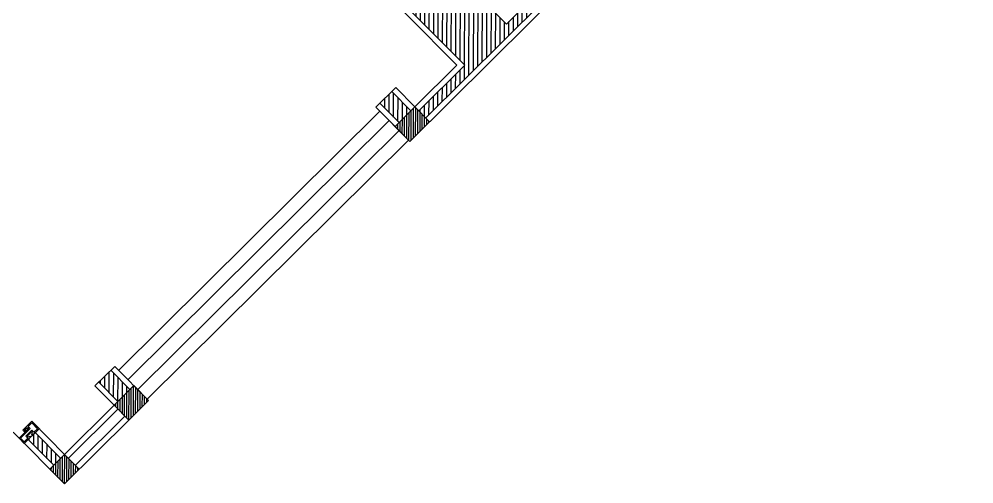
# Model space of a CAD drawing. Header units: millimetres. Extents: x -152054 to 94068, y -14280 to 91468.
# Drawn here: x -3114 to 1579, y 41921 to 44206 of the extents above; entities that cross this region are included whole.
import ezdxf

# ---------------------------------------------------------------- set-up
doc = ezdxf.new("R2010")
doc.units = ezdxf.units.MM
doc.layers.add('ALM', color=120, linetype='Continuous')
pattern_1 = [(89.776744, (64532.218, 69778.256), (-21.7559837, 0.084774), [])]

msp = doc.modelspace()

# ---------------------------------------------------------------- hatches: boundary and pattern name
at = {"transparency": 33554559}
h = msp.add_hatch(dxfattribs=at)
h.set_pattern_fill('ANSI31', color=1, scale=3.426165, angle=44.7767)
h.set_pattern_definition([(89.776744, (64532.218, 69778.256), (-10.8779918, 0.042387), [])])
h.paths.add_polyline_path([(-5453.2, 44648.8), (-5526.1, 44576.4), (-5453.7, 44503.4), (-5380.8, 44575.8)])
h.paths.add_polyline_path([(-4282.1, 45810.7), (-4209.7, 45737.8), (-4136.7, 45810.2), (-4209.1, 45883.1)])
h.paths.add_polyline_path([(-2892.7, 47044.5), (-2965.1, 47117.5), (-3038.1, 47045.1), (-2965.7, 46972.1)])
h.paths.add_polyline_path([(-1335.6, 48734.3), (-1408.6, 48661.9), (-1336.2, 48589), (-1263.2, 48661.4)])
h.paths.add_polyline_path([(-686.5, 48080.1), (-759.4, 48007.7), (-687, 47934.7), (-614.1, 48007.1)])
h.paths.add_polyline_path([(-406.8, 48357.6), (-479.8, 48285.2), (-407.4, 48212.3), (-334.4, 48284.7)])
h.paths.add_polyline_path([(1506.9, 46429), (1433.9, 46356.6), (1506.3, 46283.6), (1579.3, 46356)])
h.paths.add_polyline_path([(1076.4, 46001.8), (979.1, 45905.3), (1051.5, 45832.3), (1148.8, 45928.9)])
h.paths.add_polyline_path([(-329.9, 44461.6), (-232.6, 44558.2), (-305, 44631.1), (-402.3, 44534.6)])
h.paths.add_polyline_path([(-475.3, 44462.2), (-402.3, 44534.6), (-474.7, 44607.6), (-547.7, 44535.2)])
h.paths.add_polyline_path([(-1193.3, 43605), (-1096, 43701.5), (-1168.4, 43774.4), (-1265.7, 43677.9)])
h.paths.add_polyline_path([(-1196.2, 45334.8), (-1268.6, 45407.7), (-1341.5, 45335.5), (-1269.1, 45262.5)])
h.paths.add_polyline_path([(-2549.7, 42403.9), (-2647, 42307.3), (-2574.6, 42234.4), (-2477.3, 42330.9)])
h.paths.add_polyline_path([(-2890.3, 42065.9), (-2963.3, 41993.5), (-2890.9, 41920.5), (-2817.9, 41992.9)])
h.paths.add_polyline_path([(-3523.2, 42557.7), (-3450.2, 42630.1), (-3522.6, 42703.1), (-3595.6, 42630.7)])
h.paths.add_polyline_path([(-4009.6, 42075.1), (-4082, 42148.1), (-4154.9, 42075.7), (-4082.5, 42002.7)])
h.paths.add_polyline_path([(-4487.9, 43675.9), (-4560.8, 43603.5), (-4488.4, 43530.6), (-4415.5, 43603)])
h.paths.add_polyline_path([(-4974.9, 43047.9), (-5047.2, 43120.9), (-5120.2, 43048.5), (-5047.8, 42975.5)])
h = msp.add_hatch()
h.set_pattern_fill('ANSI37', color=4, scale=17.130826, angle=89.7767)
h.set_pattern_definition([(134.77674, (64532.22, 69778.256), (-38.60937, -38.30965), []), (224.77674, (64532.22, 69778.256), (38.30965, -38.60937), [])])
h.paths.add_polyline_path([(-1336.2, 48589), (-2503.6, 47430.6), (-2455.3, 47382), (-1287.9, 48540.3)])
h.paths.add_polyline_path([(-1880.1, 48012.2), (-1826.6, 48065.4), (-1837.9, 48076.7), (-1796.2, 48084.5), (-1804.2, 48042.9), (-1815.4, 48054.1), (-1868.9, 48000.9)], flags=16)
h.paths.add_polyline_path([(-2146.9, 47728.3), (-2154.9, 47686.7), (-2166.1, 47698), (-2219.6, 47644.8), (-2230.8, 47656.1), (-2177.4, 47709.3), (-2188.6, 47720.6)], flags=16)
h.paths.add_polyline_path([(-1373.7, 48503.5, -1), (-1412.6, 48464.9, -1)], flags=16)
h.paths.add_polyline_path([(-1376.9, 48500.4, -1), (-1409.4, 48468, -1)], flags=0)
h.paths.add_polyline_path([(-2746.8, 47189.3), (-2892.7, 47044.5), (-2844.5, 46995.9), (-2698.5, 47140.7)])
h.paths.add_polyline_path([(-2832.7, 47068.3), (-2779.2, 47121.6), (-2790.4, 47132.9), (-2748.8, 47140.6), (-2756.7, 47099), (-2768, 47110.3), (-2821.4, 47057.1)], flags=16)
h.paths.add_polyline_path([(-2965.7, 46972.1), (-5380.8, 44575.8), (-5332.5, 44527.2), (-2917.4, 46923.5)])
h.paths.add_polyline_path([(-4224, 45674.3), (-4232, 45632.7), (-4243.2, 45644), (-4296.7, 45590.8), (-4307.9, 45602.1), (-4254.5, 45655.3), (-4265.7, 45666.6)], flags=16)
h.paths.add_polyline_path([(-3062.1, 46818.2), (-3073.3, 46829.5), (-3019.8, 46882.8), (-3031.1, 46894), (-2989.4, 46901.8), (-2997.4, 46860.2), (-3008.6, 46871.5)], flags=16)
h.paths.add_polyline_path([(-5223, 44681.4), (-5231, 44639.8), (-5242.2, 44651.1), (-5295.7, 44597.9), (-5306.9, 44609.2), (-5253.5, 44662.4), (-5264.7, 44673.7)], flags=16)
h.paths.add_polyline_path([(-5453.7, 44503.4), (-5940.1, 44020.8), (-5891.9, 43972.1), (-5405.5, 44454.8)])
h.paths.add_polyline_path([(-5611.7, 44294.5), (-5619.6, 44252.9), (-5630.9, 44264.1), (-5684.3, 44210.9), (-5695.6, 44222.2), (-5642.1, 44275.4), (-5653.3, 44286.7)], flags=16)
h = msp.add_hatch()
h.set_pattern_fill('ANSI31', color=1, scale=6.85233, angle=44.7767)
h.set_pattern_definition(pattern_1)
h.paths.add_polyline_path([(-718.6, 44182.1), (-1442.6, 44911.8), (-1890.1, 44467.7), (-1687.4, 44263.4), (-1585.2, 44364.8), (-1444.2, 44504.8), (-922.9, 43979.4), (-1149.1, 43755), (-1115.3, 43720.9), (-349.2, 44481.1), (-383, 44515.2)])
h = msp.add_hatch()
h.set_pattern_fill('ANSI31', color=1, scale=6.85233, angle=44.7767)
h.set_pattern_definition(pattern_1)
h.paths.add_polyline_path([(-1282, 43850), (-1340.4, 43792.1), (-1246.2, 43697.2), (-1187.9, 43755.1)])
h = msp.add_hatch()
h.set_pattern_fill('ANSI31', color=1, scale=6.85233, angle=44.7767)
h.set_pattern_definition(pattern_1)
h.paths.add_polyline_path([(-2663.3, 42479.4), (-2721.8, 42421.4), (-2627.7, 42326.5), (-2569.2, 42384.6)])
at = {"true_color": 0xed1f24}
h = msp.add_hatch(dxfattribs=at)
h.set_pattern_fill('ANSI31', color=240, scale=10.278496, angle=-45.2233)
h.set_pattern_definition([(359.77674, (-8256.877, 44271.244), (0.12716, 32.63398), [])])
h.paths.add_polyline_path([(-3070.4, 42196.4), (-3080.2, 42193.2), (-3080.5, 42192), (-3070.7, 42195.2)])
h = msp.add_hatch()
h.set_pattern_fill('ANSI31', color=1, scale=6.85233, angle=44.7767)
h.set_pattern_definition(pattern_1)
h.paths.add_polyline_path([(-2943.8, 42012.8), (-2909.8, 42046.6), (-3035.1, 42172.9), (-3069.2, 42139.1)])

# ---------------------------------------------------------------- linework, layer by layer
for points in [[(-383, 44515.2), (-718.6, 44182.1), (-1442.6, 44911.8), (-1890.1, 44467.7), (-1687.4, 44263.4), (-1585.2, 44364.8), (-1444.2, 44504.8)], [(-1444.2, 44504.8), (-922.9, 43979.4)], [(-1444.3, 44466), (-961.7, 43979.6)], [(-349.2, 44481.1), (-1115.3, 43720.9)], [(-402.9, 44389.2), (-1193.3, 43605)], [(-961.7, 43979.6), (-1168.4, 43774.4)], [(-922.9, 43979.4), (-1149.1, 43755)], [(-1168.4, 43774.4), (-1262.5, 43869.3), (-1359.8, 43772.8), (-1265.7, 43677.9)], [(-1187.9, 43755.1), (-1282, 43850)], [(-1168.4, 43774.4), (-1262.5, 43869.3)], [(-1340.4, 43792.1), (-1246.2, 43697.2)], [(-2624.4, 42478.9), (-1340.3, 43753.1)], [(-1193.3, 43605), (-1359.8, 43772.8)], [(-2578.6, 42432.7), (-1294.4, 43706.9)], [(-2530.3, 42384.1), (-1246.2, 43658.2)], [(-2484.1, 42337.5), (-1199.9, 43611.6)], [(-2647.1, 42307.2), (-2741.2, 42402.1), (-2643.8, 42498.7), (-2477.3, 42330.9), (-2574.7, 42234.3)], [(-2663.3, 42479.4), (-2569.2, 42384.6)], [(-2627.7, 42326.5), (-2721.8, 42421.4)], [(-2647.1, 42307.2), (-2890.3, 42065.9), (-3051.8, 42228.6)], [(-2627.7, 42287.9), (-2871, 42046.4)], [(-2594, 42253.7), (-2837.2, 42012.4)], [(-2593.9, 42253.8), (-2594, 42253.7)], [(-2574.7, 42234.3), (-2890.9, 41920.5), (-3142.8, 42174.4)], [(-3088.5, 42119.9), (-3015.6, 42192.2)], [(-3076.4, 42131.9), (-3015.6, 42192.2)], [(-2909.8, 42046.6), (-3035.1, 42172.9)], [(-2943.8, 42012.8), (-3069.2, 42139.1)]]:
    msp.add_lwpolyline(points)
for points in [[(-1193.3, 43605), (-1096, 43701.5), (-1168.4, 43774.4), (-1265.7, 43677.9)], [(-2574.6, 42234.4), (-2477.3, 42330.9), (-2549.7, 42403.9), (-2647, 42307.3)], [(-2817.9, 41992.9), (-2890.9, 41920.5), (-2963.3, 41993.5), (-2890.3, 42065.9)]]:
    msp.add_lwpolyline(points, close=True)
at = {"layer": 'ALM'}
for points in [[(-3066.4, 42192.4), (-3070.4, 42196.4), (-3080.2, 42193.2), (-3083.8, 42196.8), (-3051.8, 42228.6), (-3015.6, 42192.2), (-3047.7, 42160.4), (-3051.3, 42164), (-3048, 42173.8), (-3051.6, 42177.5), (-3062.5, 42166.6), (-3073.5, 42155.8), (-3069.9, 42152.1), (-3060.1, 42155.4), (-3056.4, 42151.7), (-3088.5, 42119.9), (-3113.8, 42145.4)], [(-3106.5, 42145.4), (-3088.5, 42127.2), (-3070.2, 42145.2), (-3080.7, 42155.8), (-3066.2, 42170.3), (-3051.6, 42184.7), (-3041.1, 42174.2), (-3022.9, 42192.2), (-3051.8, 42221.4), (-3070, 42203.3), (-3059.2, 42192.4)], [(-3084.6, 42196.1), (-3080.5, 42192), (-3070.7, 42195.2), (-3067.9, 42192.4), (-3078.1, 42182.3), (-3084.6, 42188.8), (-3088.2, 42185.2), (-3081.7, 42178.7), (-3085.4, 42175.1), (-3095.5, 42185.3)]]:
    msp.add_lwpolyline(points, close=True, dxfattribs=at)

doc.saveas('drawing.dxf')
